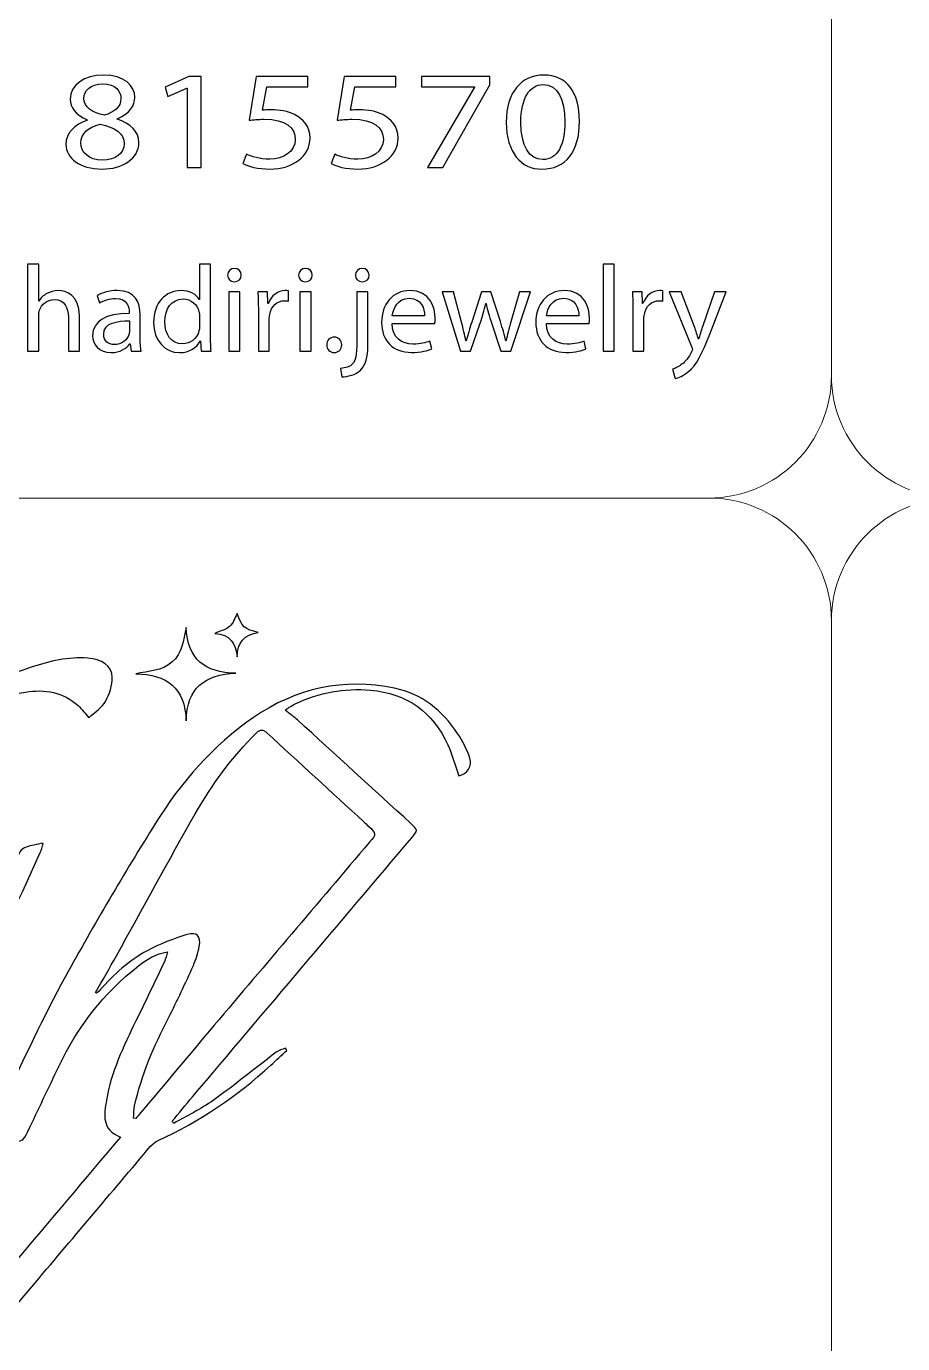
# Model space of a CAD drawing. Header units: millimetres. Extents: x -576 to 618, y 160 to 343.
# Drawn here: x 478.5 to 499.87, y 282.68 to 314.8 of the extents above; entities that cross this region are included whole.
import ezdxf

# ---------------------------------------------------------------- set-up
doc = ezdxf.new("R2010")
doc.units = ezdxf.units.MM
doc.header["$MEASUREMENT"] = 0
doc.layers.add('Layer 1', color=7, linetype='Continuous')

msp = doc.modelspace()

# ---------------------------------------------------------------- linework, layer by layer
at = {"layer": 'Layer 1', "color": 250, "lineweight": 18}
for points in [[(461.3217, 343.1001), (461.3217, 343.1001), (495.1517, 343.1001), (495.1517, 343.1001), (496.7957, 343.1001), (498.1367, 341.7591), (498.1367, 340.1151), (498.1367, 340.1151), (498.1367, 306.2851), (498.1367, 306.2851), (498.1367, 304.6411), (496.7957, 303.3001), (495.1517, 303.3001), (495.1517, 303.3001), (461.3217, 303.3001), (461.3217, 303.3001), (459.6777, 303.3001), (458.3367, 304.6411), (458.3367, 306.2851), (458.3367, 306.2851), (458.3367, 340.1151), (458.3367, 340.1151), (458.3367, 341.7591), (459.6777, 343.1001), (461.3217, 343.1001)], [(501.1217, 343.1001), (501.1217, 343.1001), (534.9517, 343.1001), (534.9517, 343.1001), (536.5957, 343.1001), (537.9367, 341.7591), (537.9367, 340.1151), (537.9367, 340.1151), (537.9367, 306.2851), (537.9367, 306.2851), (537.9367, 304.6411), (536.5957, 303.3001), (534.9517, 303.3001), (534.9517, 303.3001), (501.1217, 303.3001), (501.1217, 303.3001), (499.4777, 303.3001), (498.1367, 304.6411), (498.1367, 306.2851), (498.1367, 306.2851), (498.1367, 340.1151), (498.1367, 340.1151), (498.1367, 341.7591), (499.4777, 343.1001), (501.1217, 343.1001)], [(461.3217, 303.3001), (461.3217, 303.3001), (495.1517, 303.3001), (495.1517, 303.3001), (496.7957, 303.3001), (498.1367, 301.9591), (498.1367, 300.3151), (498.1367, 300.3151), (498.1367, 266.4851), (498.1367, 266.4851), (498.1367, 264.8411), (496.7957, 263.5001), (495.1517, 263.5001), (495.1517, 263.5001), (461.3217, 263.5001), (461.3217, 263.5001), (459.6777, 263.5001), (458.3367, 264.8411), (458.3367, 266.4851), (458.3367, 266.4851), (458.3367, 300.3151), (458.3367, 300.3151), (458.3367, 301.9591), (459.6777, 303.3001), (461.3217, 303.3001)], [(501.1217, 303.3001), (501.1217, 303.3001), (534.9517, 303.3001), (534.9517, 303.3001), (536.5957, 303.3001), (537.9367, 301.9591), (537.9367, 300.3151), (537.9367, 300.3151), (537.9367, 266.4851), (537.9367, 266.4851), (537.9367, 264.8411), (536.5957, 263.5001), (534.9517, 263.5001), (534.9517, 263.5001), (501.1217, 263.5001), (501.1217, 263.5001), (499.4777, 263.5001), (498.1367, 264.8411), (498.1367, 266.4851), (498.1367, 266.4851), (498.1367, 300.3151), (498.1367, 300.3151), (498.1367, 301.9591), (499.4777, 303.3001), (501.1217, 303.3001)]]:
    msp.add_open_spline(points, degree=3, knots=[0, 0, 0, 0, 0.125, 0.125, 0.125, 0.25, 0.25, 0.25, 0.375, 0.375, 0.375, 0.5, 0.5, 0.5, 0.625, 0.625, 0.625, 0.75, 0.75, 0.75, 0.875, 0.875, 0.875, 1, 1, 1, 1], dxfattribs=at)
at = {"layer": 'Layer 1', "color": 230}
for points, knots in [([(479.4668, 311.9206), (479.4668, 312.2004), (479.6652, 312.3986), (479.9891, 312.5147), (479.9891, 312.5147), (479.9854, 312.5246), (479.9854, 312.5246), (479.6936, 312.6407), (479.5679, 312.8319), (479.5679, 313.0232), (479.5679, 313.3749), (479.9205, 313.6135), (480.3822, 313.6135), (480.8927, 313.6135), (481.1479, 313.3439), (481.1479, 313.0676), (481.1479, 312.88), (481.0387, 312.6785), (480.7145, 312.5486), (480.7145, 312.5486), (480.7145, 312.5384), (480.7145, 312.5384), (481.0425, 312.4292), (481.2453, 312.2345), (481.2453, 311.9649), (481.2453, 311.5792), (480.8525, 311.32), (480.3501, 311.32), (479.7988, 311.32), (479.4668, 311.5961), (479.4668, 311.9206)], [0, 0, 0, 0, 0.1, 0.1, 0.1, 0.2, 0.2, 0.2, 0.3, 0.3, 0.3, 0.4, 0.4, 0.4, 0.5, 0.5, 0.5, 0.6, 0.6, 0.6, 0.7, 0.7, 0.7, 0.8, 0.8, 0.8, 0.9, 0.9, 0.9, 1, 1, 1, 1]), ([(482.4212, 313.2961), (482.4212, 313.2961), (482.4132, 313.2961), (482.4132, 313.2961), (482.4132, 313.2961), (481.9554, 313.088), (481.9554, 313.088), (481.9554, 313.088), (481.8865, 313.3167), (481.8865, 313.3167), (481.8865, 313.3167), (482.4618, 313.576), (482.4618, 313.576), (482.4618, 313.576), (482.7657, 313.576), (482.7657, 313.576), (482.7657, 313.576), (482.7657, 311.3573), (482.7657, 311.3573), (482.7657, 311.3573), (482.4212, 311.3573), (482.4212, 311.3573), (482.4212, 311.3573), (482.4212, 313.2961), (482.4212, 313.2961)], [0, 0, 0, 0, 0.125, 0.125, 0.125, 0.25, 0.25, 0.25, 0.375, 0.375, 0.375, 0.5, 0.5, 0.5, 0.625, 0.625, 0.625, 0.75, 0.75, 0.75, 0.875, 0.875, 0.875, 1, 1, 1, 1]), ([(485.3678, 313.3235), (485.3678, 313.3235), (484.3628, 313.3235), (484.3628, 313.3235), (484.3628, 313.3235), (484.2617, 312.7535), (484.2617, 312.7535), (484.3223, 312.76), (484.3791, 312.7672), (484.4764, 312.7672), (484.6789, 312.7672), (484.8814, 312.7298), (485.0437, 312.6477), (485.2502, 312.5488), (485.4203, 312.3575), (485.4203, 312.0777), (485.4203, 311.6439), (485.011, 311.3198), (484.44, 311.3198), (484.1523, 311.3198), (483.9092, 311.3882), (483.7834, 311.4564), (483.7834, 311.4564), (483.8727, 311.6848), (483.8727, 311.6848), (483.9822, 311.6302), (484.1969, 311.562), (484.4359, 311.562), (484.7722, 311.562), (485.0599, 311.7463), (485.0599, 312.0434), (485.0559, 312.3301), (484.8287, 312.5351), (484.302, 312.5351), (484.1523, 312.5351), (484.035, 312.5213), (483.9376, 312.5111), (483.9376, 312.5111), (484.1077, 313.5763), (484.1077, 313.5763), (484.1077, 313.5763), (485.3678, 313.5763), (485.3678, 313.5763), (485.3678, 313.5763), (485.3678, 313.3235), (485.3678, 313.3235)], [0, 0, 0, 0, 0.0666667, 0.0666667, 0.0666667, 0.1333333, 0.1333333, 0.1333333, 0.2, 0.2, 0.2, 0.2666667, 0.2666667, 0.2666667, 0.3333333, 0.3333333, 0.3333333, 0.4, 0.4, 0.4, 0.4666667, 0.4666667, 0.4666667, 0.5333333, 0.5333333, 0.5333333, 0.6, 0.6, 0.6, 0.6666667, 0.6666667, 0.6666667, 0.7333333, 0.7333333, 0.7333333, 0.8, 0.8, 0.8, 0.8666667, 0.8666667, 0.8666667, 0.9333333, 0.9333333, 0.9333333, 1, 1, 1, 1]), ([(487.5159, 313.3235), (487.5159, 313.3235), (486.5109, 313.3235), (486.5109, 313.3235), (486.5109, 313.3235), (486.4098, 312.7535), (486.4098, 312.7535), (486.4703, 312.76), (486.5271, 312.7672), (486.6245, 312.7672), (486.8269, 312.7672), (487.0294, 312.7298), (487.1916, 312.6477), (487.3983, 312.5488), (487.5682, 312.3575), (487.5682, 312.0777), (487.5682, 311.6439), (487.1589, 311.3198), (486.5879, 311.3198), (486.3002, 311.3198), (486.0572, 311.3882), (485.9315, 311.4564), (485.9315, 311.4564), (486.0207, 311.6848), (486.0207, 311.6848), (486.1302, 311.6302), (486.3449, 311.562), (486.5839, 311.562), (486.9202, 311.562), (487.2079, 311.7463), (487.2079, 312.0434), (487.2039, 312.3301), (486.9767, 312.5351), (486.45, 312.5351), (486.3002, 312.5351), (486.1829, 312.5213), (486.0856, 312.5111), (486.0856, 312.5111), (486.2556, 313.5763), (486.2556, 313.5763), (486.2556, 313.5763), (487.5159, 313.5763), (487.5159, 313.5763), (487.5159, 313.5763), (487.5159, 313.3235), (487.5159, 313.3235)], [0, 0, 0, 0, 0.0666667, 0.0666667, 0.0666667, 0.1333333, 0.1333333, 0.1333333, 0.2, 0.2, 0.2, 0.2666667, 0.2666667, 0.2666667, 0.3333333, 0.3333333, 0.3333333, 0.4, 0.4, 0.4, 0.4666667, 0.4666667, 0.4666667, 0.5333333, 0.5333333, 0.5333333, 0.6, 0.6, 0.6, 0.6666667, 0.6666667, 0.6666667, 0.7333333, 0.7333333, 0.7333333, 0.8, 0.8, 0.8, 0.8666667, 0.8666667, 0.8666667, 0.9333333, 0.9333333, 0.9333333, 1, 1, 1, 1]), ([(489.8019, 313.5761), (489.8019, 313.5761), (489.8019, 313.378), (489.8019, 313.378), (489.8019, 313.378), (488.6552, 311.3574), (488.6552, 311.3574), (488.6552, 311.3574), (488.2868, 311.3574), (488.2868, 311.3574), (488.2868, 311.3574), (489.429, 313.3203), (489.429, 313.3203), (489.429, 313.3203), (489.429, 313.3269), (489.429, 313.3269), (489.429, 313.3269), (488.1407, 313.3269), (488.1407, 313.3269), (488.1407, 313.3269), (488.1407, 313.5761), (488.1407, 313.5761), (488.1407, 313.5761), (489.8019, 313.5761), (489.8019, 313.5761)], [0, 0, 0, 0, 0.125, 0.125, 0.125, 0.25, 0.25, 0.25, 0.375, 0.375, 0.375, 0.5, 0.5, 0.5, 0.625, 0.625, 0.625, 0.75, 0.75, 0.75, 0.875, 0.875, 0.875, 1, 1, 1, 1]), ([(491.9907, 312.4904), (491.9907, 311.7363), (491.6584, 311.3197), (491.075, 311.3197), (490.5605, 311.3197), (490.2119, 311.7259), (490.2039, 312.4601), (490.2039, 313.2039), (490.5848, 313.6136), (491.1196, 313.6136), (491.6744, 313.6136), (491.9907, 313.1971), (491.9907, 312.4904)], [0, 0, 0, 0, 0.25, 0.25, 0.25, 0.5, 0.5, 0.5, 0.75, 0.75, 0.75, 1, 1, 1, 1]), ([(479.9043, 313.0435), (479.9043, 312.8217), (480.103, 312.7022), (480.4065, 312.6342), (480.6334, 312.6991), (480.8078, 312.8354), (480.8078, 313.0369), (480.8078, 313.2145), (480.682, 313.3986), (480.3622, 313.3986), (480.0665, 313.3986), (479.9043, 313.2348), (479.9043, 313.0435)], [0, 0, 0, 0, 0.25, 0.25, 0.25, 0.5, 0.5, 0.5, 0.75, 0.75, 0.75, 1, 1, 1, 1]), ([(490.5605, 312.4564), (490.5605, 311.8795), (490.7711, 311.5521), (491.0952, 311.5521), (491.46, 311.5521), (491.6338, 311.9103), (491.6338, 312.4769), (491.6338, 313.023), (491.4678, 313.3814), (491.0993, 313.3814), (490.7874, 313.3814), (490.5605, 313.0607), (490.5605, 312.4564)], [0, 0, 0, 0, 0.25, 0.25, 0.25, 0.5, 0.5, 0.5, 0.75, 0.75, 0.75, 1, 1, 1, 1]), ([(480.8848, 311.934), (480.8848, 312.2039), (480.6621, 312.3336), (480.3052, 312.4189), (479.9975, 312.344), (479.8316, 312.1733), (479.8316, 311.9615), (479.8194, 311.7365), (480.0219, 311.5383), (480.3579, 311.5383), (480.678, 311.5383), (480.8848, 311.7056), (480.8848, 311.934)], [0, 0, 0, 0, 0.25, 0.25, 0.25, 0.5, 0.5, 0.5, 0.75, 0.75, 0.75, 1, 1, 1, 1]), ([(478.5321, 309.0023), (478.5321, 309.0023), (478.802, 309.0023), (478.802, 309.0023), (478.802, 309.0023), (478.802, 308.099), (478.802, 308.099), (478.802, 308.099), (478.8082, 308.099), (478.8082, 308.099), (478.851, 308.1742), (478.9184, 308.2401), (479.0014, 308.2847), (479.0809, 308.3296), (479.1758, 308.3592), (479.2772, 308.3592), (479.4762, 308.3592), (479.7954, 308.2401), (479.7954, 307.7405), (479.7954, 307.7405), (479.7954, 306.8794), (479.7954, 306.8794), (479.7954, 306.8794), (479.5256, 306.8794), (479.5256, 306.8794), (479.5256, 306.8794), (479.5256, 307.7106), (479.5256, 307.7106), (479.5256, 307.9436), (479.4366, 308.1411), (479.182, 308.1411), (479.0073, 308.1411), (478.8694, 308.0214), (478.8204, 307.8778), (478.8051, 307.8423), (478.802, 307.8032), (478.802, 307.7524), (478.802, 307.7524), (478.802, 306.8794), (478.802, 306.8794), (478.802, 306.8794), (478.5321, 306.8794), (478.5321, 306.8794), (478.5321, 306.8794), (478.5321, 309.0023), (478.5321, 309.0023)], [0, 0, 0, 0, 0.0666667, 0.0666667, 0.0666667, 0.1333333, 0.1333333, 0.1333333, 0.2, 0.2, 0.2, 0.2666667, 0.2666667, 0.2666667, 0.3333333, 0.3333333, 0.3333333, 0.4, 0.4, 0.4, 0.4666667, 0.4666667, 0.4666667, 0.5333333, 0.5333333, 0.5333333, 0.6, 0.6, 0.6, 0.6666667, 0.6666667, 0.6666667, 0.7333333, 0.7333333, 0.7333333, 0.8, 0.8, 0.8, 0.8666667, 0.8666667, 0.8666667, 0.9333333, 0.9333333, 0.9333333, 1, 1, 1, 1]), ([(482.9938, 309.0024), (482.9938, 309.0024), (482.9938, 307.2532), (482.9938, 307.2532), (482.9938, 307.1247), (482.9969, 306.9781), (483.006, 306.8794), (483.006, 306.8794), (482.7638, 306.8794), (482.7638, 306.8794), (482.7638, 306.8794), (482.7516, 307.1306), (482.7516, 307.1306), (482.7516, 307.1306), (482.7454, 307.1306), (482.7454, 307.1306), (482.6627, 306.969), (482.4818, 306.8467), (482.2393, 306.8467), (481.8808, 306.8467), (481.6047, 307.1425), (481.6047, 307.5821), (481.6016, 308.0635), (481.9086, 308.3593), (482.2702, 308.3593), (482.4971, 308.3593), (482.6505, 308.2548), (482.7176, 308.1381), (482.7176, 308.1381), (482.7238, 308.1381), (482.7238, 308.1381), (482.7238, 308.1381), (482.7238, 309.0024), (482.7238, 309.0024), (482.7238, 309.0024), (482.9938, 309.0024), (482.9938, 309.0024)], [0, 0, 0, 0, 0.0833333, 0.0833333, 0.0833333, 0.1666667, 0.1666667, 0.1666667, 0.25, 0.25, 0.25, 0.3333333, 0.3333333, 0.3333333, 0.4166667, 0.4166667, 0.4166667, 0.5, 0.5, 0.5, 0.5833333, 0.5833333, 0.5833333, 0.6666667, 0.6666667, 0.6666667, 0.75, 0.75, 0.75, 0.8333333, 0.8333333, 0.8333333, 0.9166667, 0.9166667, 0.9166667, 1, 1, 1, 1]), ([(492.571, 309.0022), (492.571, 309.0022), (492.8406, 309.0022), (492.8406, 309.0022), (492.8406, 309.0022), (492.8406, 306.8793), (492.8406, 306.8793), (492.8406, 306.8793), (492.571, 306.8793), (492.571, 306.8793), (492.571, 306.8793), (492.571, 309.0022), (492.571, 309.0022)], [0, 0, 0, 0, 0.25, 0.25, 0.25, 0.5, 0.5, 0.5, 0.75, 0.75, 0.75, 1, 1, 1, 1]), ([(483.7423, 308.7332), (483.7451, 308.6434), (483.6777, 308.5717), (483.5704, 308.5717), (483.4753, 308.5717), (483.4079, 308.6434), (483.4079, 308.7332), (483.4079, 308.8259), (483.4784, 308.8974), (483.5764, 308.8974), (483.6777, 308.8974), (483.7423, 308.8259), (483.7423, 308.7332)], [0, 0, 0, 0, 0.25, 0.25, 0.25, 0.5, 0.5, 0.5, 0.75, 0.75, 0.75, 1, 1, 1, 1]), ([(485.4749, 308.7332), (485.478, 308.6434), (485.4103, 308.5717), (485.303, 308.5717), (485.2082, 308.5717), (485.1408, 308.6434), (485.1408, 308.7332), (485.1408, 308.8259), (485.2113, 308.8974), (485.3092, 308.8974), (485.4103, 308.8974), (485.4749, 308.8259), (485.4749, 308.7332)], [0, 0, 0, 0, 0.25, 0.25, 0.25, 0.5, 0.5, 0.5, 0.75, 0.75, 0.75, 1, 1, 1, 1]), ([(486.8607, 308.7332), (486.8639, 308.6465), (486.7996, 308.5717), (486.6923, 308.5717), (486.5912, 308.5717), (486.527, 308.6465), (486.527, 308.7332), (486.527, 308.8259), (486.5972, 308.8974), (486.6983, 308.8974), (486.7965, 308.8974), (486.8607, 308.8259), (486.8607, 308.7332)], [0, 0, 0, 0, 0.25, 0.25, 0.25, 0.5, 0.5, 0.5, 0.75, 0.75, 0.75, 1, 1, 1, 1]), ([(481.0557, 306.8794), (481.0557, 306.8794), (481.0345, 307.062), (481.0345, 307.062), (481.0345, 307.062), (481.0251, 307.062), (481.0251, 307.062), (480.9424, 306.9484), (480.783, 306.8465), (480.5711, 306.8465), (480.2707, 306.8465), (480.1175, 307.0526), (480.1175, 307.2621), (480.1175, 307.6118), (480.4367, 307.8033), (481.0095, 307.8002), (481.0095, 307.8002), (481.0095, 307.8302), (481.0095, 307.8302), (481.0095, 307.9497), (480.9761, 308.165), (480.6725, 308.165), (480.5346, 308.165), (480.3905, 308.1232), (480.2862, 308.0573), (480.2862, 308.0573), (480.2248, 308.2308), (480.2248, 308.2308), (480.3474, 308.3085), (480.5253, 308.3594), (480.7122, 308.3594), (481.1662, 308.3594), (481.2765, 308.0573), (481.2765, 307.7675), (481.2765, 307.7675), (481.2765, 307.2261), (481.2765, 307.2261), (481.2765, 307.1007), (481.2825, 306.9781), (481.3009, 306.8794), (481.3009, 306.8794), (481.0557, 306.8794), (481.0557, 306.8794)], [0, 0, 0, 0, 0.0714286, 0.0714286, 0.0714286, 0.1428571, 0.1428571, 0.1428571, 0.2142857, 0.2142857, 0.2142857, 0.2857143, 0.2857143, 0.2857143, 0.3571429, 0.3571429, 0.3571429, 0.4285714, 0.4285714, 0.4285714, 0.5, 0.5, 0.5, 0.5714286, 0.5714286, 0.5714286, 0.6428571, 0.6428571, 0.6428571, 0.7142857, 0.7142857, 0.7142857, 0.7857143, 0.7857143, 0.7857143, 0.8571429, 0.8571429, 0.8571429, 0.9285714, 0.9285714, 0.9285714, 1, 1, 1, 1]), ([(484.1593, 307.8752), (484.1593, 308.0456), (484.1558, 308.1922), (484.1468, 308.3264), (484.1468, 308.3264), (484.3831, 308.3264), (484.3831, 308.3264), (484.3831, 308.3264), (484.3921, 308.0425), (484.3921, 308.0425), (484.3921, 308.0425), (484.4046, 308.0425), (484.4046, 308.0425), (484.4719, 308.2368), (484.6342, 308.3595), (484.8155, 308.3595), (484.8461, 308.3595), (484.8676, 308.3563), (484.8922, 308.3504), (484.8922, 308.3504), (484.8922, 308.1024), (484.8922, 308.1024), (484.8645, 308.1083), (484.8367, 308.1114), (484.8002, 308.1114), (484.6098, 308.1114), (484.475, 307.971), (484.4382, 307.7735), (484.4321, 307.7376), (484.4258, 307.6958), (484.4258, 307.6509), (484.4258, 307.6509), (484.4258, 306.8796), (484.4258, 306.8796), (484.4258, 306.8796), (484.1593, 306.8796), (484.1593, 306.8796), (484.1593, 306.8796), (484.1593, 307.8752), (484.1593, 307.8752)], [0, 0, 0, 0, 0.0769231, 0.0769231, 0.0769231, 0.1538462, 0.1538462, 0.1538462, 0.2307692, 0.2307692, 0.2307692, 0.3076923, 0.3076923, 0.3076923, 0.3846154, 0.3846154, 0.3846154, 0.4615385, 0.4615385, 0.4615385, 0.5384615, 0.5384615, 0.5384615, 0.6153846, 0.6153846, 0.6153846, 0.6923077, 0.6923077, 0.6923077, 0.7692308, 0.7692308, 0.7692308, 0.8461538, 0.8461538, 0.8461538, 0.9230769, 0.9230769, 0.9230769, 1, 1, 1, 1]), ([(487.4221, 307.5552), (487.428, 307.1994), (487.6611, 307.0528), (487.9309, 307.0528), (488.1241, 307.0528), (488.2405, 307.0859), (488.3416, 307.1274), (488.3416, 307.1274), (488.3877, 306.9392), (488.3877, 306.9392), (488.2926, 306.8974), (488.13, 306.8496), (487.8941, 306.8496), (487.4373, 306.8496), (487.1644, 307.1423), (487.1644, 307.5791), (487.1644, 308.0157), (487.428, 308.3595), (487.8604, 308.3595), (488.3447, 308.3595), (488.4735, 307.9439), (488.4735, 307.6777), (488.4735, 307.6238), (488.4673, 307.582), (488.4645, 307.5552), (488.4645, 307.5552), (487.4221, 307.5552), (487.4221, 307.5552)], [0, 0, 0, 0, 0.1111111, 0.1111111, 0.1111111, 0.2222222, 0.2222222, 0.2222222, 0.3333333, 0.3333333, 0.3333333, 0.4444444, 0.4444444, 0.4444444, 0.5555556, 0.5555556, 0.5555556, 0.6666667, 0.6666667, 0.6666667, 0.7777778, 0.7777778, 0.7777778, 0.8888889, 0.8888889, 0.8888889, 1, 1, 1, 1]), ([(491.1848, 307.5552), (491.1907, 307.1994), (491.4235, 307.0528), (491.6937, 307.0528), (491.8869, 307.0528), (492.0033, 307.0859), (492.1043, 307.1274), (492.1043, 307.1274), (492.1505, 306.9392), (492.1505, 306.9392), (492.0553, 306.8974), (491.8928, 306.8496), (491.6569, 306.8496), (491.2001, 306.8496), (490.9271, 307.1423), (490.9271, 307.5791), (490.9271, 308.0157), (491.1907, 308.3595), (491.6232, 308.3595), (492.1074, 308.3595), (492.2363, 307.9439), (492.2363, 307.6777), (492.2363, 307.6238), (492.23, 307.582), (492.2273, 307.5552), (492.2273, 307.5552), (491.1848, 307.5552), (491.1848, 307.5552)], [0, 0, 0, 0, 0.1111111, 0.1111111, 0.1111111, 0.2222222, 0.2222222, 0.2222222, 0.3333333, 0.3333333, 0.3333333, 0.4444444, 0.4444444, 0.4444444, 0.5555556, 0.5555556, 0.5555556, 0.6666667, 0.6666667, 0.6666667, 0.7777778, 0.7777778, 0.7777778, 0.8888889, 0.8888889, 0.8888889, 1, 1, 1, 1]), ([(493.2948, 307.8752), (493.2948, 308.0456), (493.2914, 308.1922), (493.2823, 308.3264), (493.2823, 308.3264), (493.5186, 308.3264), (493.5186, 308.3264), (493.5186, 308.3264), (493.5276, 308.0425), (493.5276, 308.0425), (493.5276, 308.0425), (493.5401, 308.0425), (493.5401, 308.0425), (493.6075, 308.2368), (493.7697, 308.3595), (493.951, 308.3595), (493.9816, 308.3595), (494.0031, 308.3563), (494.0277, 308.3504), (494.0277, 308.3504), (494.0277, 308.1024), (494.0277, 308.1024), (494, 308.1083), (493.9722, 308.1114), (493.9357, 308.1114), (493.7453, 308.1114), (493.6106, 307.971), (493.5738, 307.7735), (493.5675, 307.7376), (493.5613, 307.6958), (493.5613, 307.6509), (493.5613, 307.6509), (493.5613, 306.8796), (493.5613, 306.8796), (493.5613, 306.8796), (493.2948, 306.8796), (493.2948, 306.8796), (493.2948, 306.8796), (493.2948, 307.8752), (493.2948, 307.8752)], [0, 0, 0, 0, 0.0769231, 0.0769231, 0.0769231, 0.1538462, 0.1538462, 0.1538462, 0.2307692, 0.2307692, 0.2307692, 0.3076923, 0.3076923, 0.3076923, 0.3846154, 0.3846154, 0.3846154, 0.4615385, 0.4615385, 0.4615385, 0.5384615, 0.5384615, 0.5384615, 0.6153846, 0.6153846, 0.6153846, 0.6923077, 0.6923077, 0.6923077, 0.7692308, 0.7692308, 0.7692308, 0.8461538, 0.8461538, 0.8461538, 0.9230769, 0.9230769, 0.9230769, 1, 1, 1, 1]), ([(482.7238, 307.7375), (482.7238, 307.7703), (482.7207, 307.8152), (482.7117, 307.8479), (482.6717, 308.0158), (482.5245, 308.1531), (482.3223, 308.1531), (482.0431, 308.1531), (481.8777, 307.9138), (481.8777, 307.594), (481.8777, 307.3013), (482.025, 307.0589), (482.3161, 307.0589), (482.4971, 307.0589), (482.6627, 307.1752), (482.7117, 307.3728), (482.7207, 307.4086), (482.7238, 307.4448), (482.7238, 307.4864), (482.7238, 307.4864), (482.7238, 307.7375), (482.7238, 307.7375)], [0, 0, 0, 0, 0.1428571, 0.1428571, 0.1428571, 0.2857143, 0.2857143, 0.2857143, 0.4285714, 0.4285714, 0.4285714, 0.5714286, 0.5714286, 0.5714286, 0.7142857, 0.7142857, 0.7142857, 0.8571429, 0.8571429, 0.8571429, 1, 1, 1, 1]), ([(483.4418, 308.3264), (483.4418, 308.3264), (483.7114, 308.3264), (483.7114, 308.3264), (483.7114, 308.3264), (483.7114, 306.8793), (483.7114, 306.8793), (483.7114, 306.8793), (483.4418, 306.8793), (483.4418, 306.8793), (483.4418, 306.8793), (483.4418, 308.3264), (483.4418, 308.3264)], [0, 0, 0, 0, 0.25, 0.25, 0.25, 0.5, 0.5, 0.5, 0.75, 0.75, 0.75, 1, 1, 1, 1]), ([(485.1745, 308.3264), (485.1745, 308.3264), (485.444, 308.3264), (485.444, 308.3264), (485.444, 308.3264), (485.444, 306.8793), (485.444, 306.8793), (485.444, 306.8793), (485.1745, 306.8793), (485.1745, 306.8793), (485.1745, 306.8793), (485.1745, 308.3264), (485.1745, 308.3264)], [0, 0, 0, 0, 0.25, 0.25, 0.25, 0.5, 0.5, 0.5, 0.75, 0.75, 0.75, 1, 1, 1, 1]), ([(486.165, 306.4608), (486.2876, 306.4699), (486.395, 306.5029), (486.4592, 306.5713), (486.5329, 306.6552), (486.5603, 306.7688), (486.5603, 307.1155), (486.5603, 307.1155), (486.5603, 308.3264), (486.5603, 308.3264), (486.5603, 308.3264), (486.8302, 308.3264), (486.8302, 308.3264), (486.8302, 308.3264), (486.8302, 307.0141), (486.8302, 307.0141), (486.8302, 306.7329), (486.7843, 306.5507), (486.6524, 306.4191), (486.5329, 306.3023), (486.3366, 306.2546), (486.1925, 306.2546), (486.1925, 306.2546), (486.165, 306.4608), (486.165, 306.4608)], [0, 0, 0, 0, 0.125, 0.125, 0.125, 0.25, 0.25, 0.25, 0.375, 0.375, 0.375, 0.5, 0.5, 0.5, 0.625, 0.625, 0.625, 0.75, 0.75, 0.75, 0.875, 0.875, 0.875, 1, 1, 1, 1]), ([(488.2131, 307.7435), (488.2162, 307.9108), (488.1422, 308.171), (487.8389, 308.171), (487.5662, 308.171), (487.4464, 307.9258), (487.4252, 307.7435), (487.4252, 307.7435), (488.2131, 307.7435), (488.2131, 307.7435)], [0, 0, 0, 0, 0.3333333, 0.3333333, 0.3333333, 0.6666667, 0.6666667, 0.6666667, 1, 1, 1, 1]), ([(488.9157, 308.3265), (488.9157, 308.3265), (489.1119, 307.5911), (489.1119, 307.5911), (489.155, 307.4295), (489.1946, 307.28), (489.222, 307.1305), (489.222, 307.1305), (489.2314, 307.1305), (489.2314, 307.1305), (489.2651, 307.2772), (489.3141, 307.4326), (489.3634, 307.5882), (489.3634, 307.5882), (489.6055, 308.3265), (489.6055, 308.3265), (489.6055, 308.3265), (489.8324, 308.3265), (489.8324, 308.3265), (489.8324, 308.3265), (490.0623, 307.6033), (490.0623, 307.6033), (490.1175, 307.4295), (490.1602, 307.2772), (490.1943, 307.1305), (490.1943, 307.1305), (490.2033, 307.1305), (490.2033, 307.1305), (490.228, 307.2772), (490.2676, 307.4295), (490.3166, 307.6001), (490.3166, 307.6001), (490.5284, 308.3265), (490.5284, 308.3265), (490.5284, 308.3265), (490.7949, 308.3265), (490.7949, 308.3265), (490.7949, 308.3265), (490.3166, 306.8794), (490.3166, 306.8794), (490.3166, 306.8794), (490.0714, 306.8794), (490.0714, 306.8794), (490.0714, 306.8794), (489.8449, 307.5702), (489.8449, 307.5702), (489.7928, 307.7318), (489.7497, 307.8753), (489.7129, 308.0457), (489.7129, 308.0457), (489.7066, 308.0457), (489.7066, 308.0457), (489.6698, 307.8721), (489.6239, 307.7224), (489.5718, 307.567), (489.5718, 307.567), (489.3325, 306.8794), (489.3325, 306.8794), (489.3325, 306.8794), (489.0872, 306.8794), (489.0872, 306.8794), (489.0872, 306.8794), (488.6395, 308.3265), (488.6395, 308.3265), (488.6395, 308.3265), (488.9157, 308.3265), (488.9157, 308.3265)], [0, 0, 0, 0, 0.0454545, 0.0454545, 0.0454545, 0.0909091, 0.0909091, 0.0909091, 0.1363636, 0.1363636, 0.1363636, 0.1818182, 0.1818182, 0.1818182, 0.2272727, 0.2272727, 0.2272727, 0.2727273, 0.2727273, 0.2727273, 0.3181818, 0.3181818, 0.3181818, 0.3636364, 0.3636364, 0.3636364, 0.4090909, 0.4090909, 0.4090909, 0.4545455, 0.4545455, 0.4545455, 0.5, 0.5, 0.5, 0.5454545, 0.5454545, 0.5454545, 0.5909091, 0.5909091, 0.5909091, 0.6363636, 0.6363636, 0.6363636, 0.6818182, 0.6818182, 0.6818182, 0.7272727, 0.7272727, 0.7272727, 0.7727273, 0.7727273, 0.7727273, 0.8181818, 0.8181818, 0.8181818, 0.8636364, 0.8636364, 0.8636364, 0.9090909, 0.9090909, 0.9090909, 0.9545455, 0.9545455, 0.9545455, 1, 1, 1, 1]), ([(491.9757, 307.7435), (491.9788, 307.9108), (491.9049, 308.171), (491.6016, 308.171), (491.329, 308.171), (491.2091, 307.9258), (491.1879, 307.7435), (491.1879, 307.7435), (491.9757, 307.7435), (491.9757, 307.7435)], [0, 0, 0, 0, 0.3333333, 0.3333333, 0.3333333, 0.6666667, 0.6666667, 0.6666667, 1, 1, 1, 1]), ([(494.4722, 308.3265), (494.4722, 308.3265), (494.7969, 307.4716), (494.7969, 307.4716), (494.8306, 307.3758), (494.8678, 307.2622), (494.8921, 307.1755), (494.8921, 307.1755), (494.898, 307.1755), (494.898, 307.1755), (494.9258, 307.2622), (494.9564, 307.3726), (494.9932, 307.4775), (494.9932, 307.4775), (495.2875, 308.3265), (495.2875, 308.3265), (495.2875, 308.3265), (495.5726, 308.3265), (495.5726, 308.3265), (495.5726, 308.3265), (495.168, 307.295), (495.168, 307.295), (494.9748, 306.7989), (494.8429, 306.5446), (494.6591, 306.3892), (494.5274, 306.2756), (494.3954, 306.2307), (494.328, 306.2185), (494.328, 306.2185), (494.2604, 306.4401), (494.2604, 306.4401), (494.328, 306.4609), (494.4166, 306.5028), (494.4965, 306.5683), (494.5702, 306.6253), (494.6619, 306.7271), (494.7236, 306.8616), (494.7358, 306.8884), (494.7449, 306.9093), (494.7449, 306.9243), (494.7449, 306.9392), (494.7387, 306.9602), (494.7265, 306.9933), (494.7265, 306.9933), (494.1779, 308.3265), (494.1779, 308.3265), (494.1779, 308.3265), (494.4722, 308.3265), (494.4722, 308.3265)], [0, 0, 0, 0, 0.0625, 0.0625, 0.0625, 0.125, 0.125, 0.125, 0.1875, 0.1875, 0.1875, 0.25, 0.25, 0.25, 0.3125, 0.3125, 0.3125, 0.375, 0.375, 0.375, 0.4375, 0.4375, 0.4375, 0.5, 0.5, 0.5, 0.5625, 0.5625, 0.5625, 0.625, 0.625, 0.625, 0.6875, 0.6875, 0.6875, 0.75, 0.75, 0.75, 0.8125, 0.8125, 0.8125, 0.875, 0.875, 0.875, 0.9375, 0.9375, 0.9375, 1, 1, 1, 1]), ([(481.0157, 307.618), (480.7215, 307.624), (480.3873, 307.5731), (480.3873, 307.292), (480.3873, 307.1216), (480.5037, 307.0408), (480.6419, 307.0408), (480.8351, 307.0408), (480.9574, 307.1603), (481.0004, 307.2832), (481.0095, 307.3101), (481.0157, 307.3397), (481.0157, 307.3665), (481.0157, 307.3665), (481.0157, 307.618), (481.0157, 307.618)], [0, 0, 0, 0, 0.2, 0.2, 0.2, 0.4, 0.4, 0.4, 0.6, 0.6, 0.6, 0.8, 0.8, 0.8, 1, 1, 1, 1]), ([(485.8275, 307.0348), (485.8275, 307.1453), (485.9043, 307.2233), (486.0116, 307.2233), (486.119, 307.2233), (486.1925, 307.1453), (486.1925, 307.0348), (486.1925, 306.9272), (486.1218, 306.8464), (486.0085, 306.8464), (485.9011, 306.8464), (485.8275, 306.9272), (485.8275, 307.0348)], [0, 0, 0, 0, 0.25, 0.25, 0.25, 0.5, 0.5, 0.5, 0.75, 0.75, 0.75, 1, 1, 1, 1]), ([(483.6462, 300.4877), (483.7454, 300.1661), (483.8284, 300.0897), (484.1585, 300.0245), (483.8215, 299.9704), (483.6481, 299.7792), (483.6424, 299.4282), (483.605, 299.7511), (483.478, 299.9851), (483.0945, 300.0004), (483.2393, 300.0631), (483.3744, 300.0881), (483.4593, 300.167), (483.5482, 300.2494), (483.5885, 300.3836), (483.6462, 300.4877)], [0, 0, 0, 0, 0.2, 0.2, 0.2, 0.4, 0.4, 0.4, 0.6, 0.6, 0.6, 0.8, 0.8, 0.8, 1, 1, 1, 1]), ([(483.6093, 299.0265), (482.858, 298.9983), (482.414, 298.6745), (482.3991, 297.8657), (482.3722, 298.6783), (481.9223, 299.0021), (481.1719, 299.0136), (481.4823, 299.082), (481.8034, 299.0839), (482.0521, 299.2951), (482.307, 299.5119), (482.326, 299.8279), (482.4006, 300.1459), (482.4265, 299.3678), (482.8649, 299.0449), (483.6093, 299.0265)], [0, 0, 0, 0, 0.2, 0.2, 0.2, 0.4, 0.4, 0.4, 0.6, 0.6, 0.6, 0.8, 0.8, 0.8, 1, 1, 1, 1]), ([(489.0465, 296.5233), (488.957, 296.7854), (488.8911, 297.045), (488.7819, 297.2846), (488.4147, 298.0918), (487.7751, 298.5398), (486.8958, 298.6156), (486.259, 298.6706), (485.6424, 298.5566), (485.0605, 298.2824), (485.0093, 298.2584), (484.9619, 298.2268), (484.9133, 298.1982), (484.8986, 298.1894), (484.8855, 298.1785), (484.8125, 298.1257), (484.9251, 298.0385), (485.0262, 297.9697), (485.1157, 297.8884), (486.0368, 297.0484), (486.9566, 296.2069), (487.8762, 295.3648), (488.0555, 295.2004), (488.0549, 295.1991), (487.902, 295.0184), (486.1189, 292.9118), (484.3351, 290.8054), (482.552, 288.6986), (482.386, 288.5021), (482.2228, 288.3033), (482.058, 288.1058), (482.0709, 288.088), (482.0839, 288.0706), (482.097, 288.0528), (482.4178, 288.2375), (482.7554, 288.3978), (483.0546, 288.6116), (483.5801, 288.9863), (484.0808, 289.3954), (484.595, 289.7853), (484.6587, 289.8337), (484.7438, 289.8537), (484.819, 289.8868), (484.8296, 289.8687), (484.8402, 289.8506), (484.8508, 289.8325), (484.7207, 289.712), (484.591, 289.5913), (484.4605, 289.4708), (483.643, 288.7145), (482.732, 288.1021), (481.7176, 287.6353), (481.537, 287.5523), (481.4072, 287.3464), (481.2693, 287.1838), (480.2974, 286.039), (479.3289, 284.8906), (478.3597, 283.7433), (478.3233, 283.7002), (478.2886, 283.6553), (478.2337, 283.5869), (477.2727, 284.7214), (476.3336, 285.8294), (475.3713, 286.9654), (475.2534, 286.6964), (475.1404, 286.4587), (475.0443, 286.2147), (474.7289, 285.4141), (474.4163, 284.6119), (474.1108, 283.8072), (474.063, 283.6808), (474.0122, 283.644), (473.8767, 283.6734), (473.6337, 283.7261), (473.3857, 283.7551), (473.1398, 283.7938), (472.9469, 283.8241), (472.9008, 283.8687), (472.9642, 284.0709), (473.1123, 284.5455), (473.2393, 285.0346), (473.4546, 285.4796), (473.9302, 286.4631), (474.4524, 287.4247), (474.961, 288.3919), (475.1214, 288.6974), (475.2995, 288.9935), (475.474, 289.3017), (475.3223, 289.1598), (475.1825, 289.0213), (475.0347, 288.8914), (474.2823, 288.2309), (473.445, 287.7257), (472.4527, 287.5196), (471.9754, 287.4203), (471.517, 287.4668), (471.1648, 287.8462), (470.8615, 288.1726), (470.7588, 288.5885), (470.7435, 289.0219), (470.7108, 289.9405), (470.9201, 290.8216), (471.1869, 291.6911), (471.2193, 291.7969), (471.2103, 291.8646), (471.1392, 291.9489), (470.2652, 292.9835), (469.395, 294.0216), (468.5242, 295.0587), (468.4884, 295.1015), (468.4549, 295.1461), (468.4116, 295.201), (468.6209, 295.395), (468.8228, 295.5835), (469.0259, 295.7707), (469.9061, 296.5801), (470.7888, 297.387), (471.6643, 298.2016), (471.7816, 298.3108), (471.902, 298.3111), (472.0387, 298.2999), (472.8627, 298.2328), (473.6868, 298.1666), (474.5108, 298.0989), (474.9847, 298.0603), (475.4587, 298.0225), (475.9317, 297.977), (476.0777, 297.9629), (476.2028, 297.977), (476.3332, 298.0603), (477.0512, 298.5201), (477.8062, 298.9073), (478.6187, 299.1744), (479.0671, 299.3217), (479.5229, 299.4297), (480.0025, 299.3982), (480.3227, 299.377), (480.5972, 299.1985), (480.5978, 298.9279), (480.5988, 298.7308), (480.5288, 298.5161), (480.4322, 298.3411), (480.3517, 298.1954), (480.1873, 298.0959), (480.0247, 297.942), (479.9345, 298.0465), (479.8599, 298.1539), (479.7657, 298.2384), (479.3957, 298.5701), (478.955, 298.645), (478.4789, 298.5682), (477.6721, 298.4388), (477.0125, 298.0125), (476.3991, 297.508), (475.2687, 296.5785), (474.3879, 295.4391), (473.649, 294.1844), (473.1214, 293.2884), (472.6668, 292.3594), (472.4171, 291.3426), (472.2549, 290.6808), (472.1866, 290.0132), (472.3245, 289.3389), (472.3573, 289.18), (472.4144, 289.0219), (472.4858, 288.8755), (472.7189, 288.3994), (473.2493, 288.2393), (473.7832, 288.4818), (474.2908, 288.7123), (474.7248, 289.0478), (475.0958, 289.4608), (476.0147, 290.4846), (476.7092, 291.6615), (477.3804, 292.8518), (477.7195, 293.453), (478.0262, 294.0728), (478.3529, 294.6815), (478.3788, 294.7302), (478.4415, 294.7719), (478.4961, 294.7894), (478.6178, 294.8284), (478.7448, 294.8499), (478.9117, 294.8883), (478.8811, 294.7876), (478.8686, 294.719), (478.8402, 294.6575), (478.2702, 293.4048), (477.6961, 292.1539), (477.1273, 290.9005), (476.664, 289.879), (476.2065, 288.8543), (475.7458, 287.8315), (475.7039, 287.7389), (475.6896, 287.6624), (475.7672, 287.5707), (476.5607, 286.6306), (477.3492, 285.6867), (478.1385, 284.7436), (478.1567, 284.7221), (478.1679, 284.6949), (478.1981, 284.6431), (479.0767, 285.683), (479.9301, 286.6931), (480.7975, 287.7195), (480.327, 287.8977), (480.3981, 288.2702), (480.4552, 288.6172), (480.5698, 289.307), (480.8705, 289.9317), (481.1747, 290.5538), (481.4088, 291.0321), (481.639, 291.5127), (481.8681, 291.9935), (481.8999, 292.0608), (481.9145, 292.1367), (481.9463, 292.2375), (481.6493, 292.185), (481.4374, 292.0478), (481.2372, 291.893), (480.3866, 291.2353), (479.7525, 290.4044), (479.2905, 289.4381), (479.0387, 288.9118), (478.7904, 288.3839), (478.5379, 287.8578), (478.4218, 287.615), (478.3832, 287.5941), (478.1728, 287.6397), (477.9545, 287.6861), (477.7997, 287.8331), (477.8178, 288.0306), (477.8353, 288.2247), (477.8699, 288.4297), (477.9532, 288.6028), (478.4418, 289.6191), (478.9117, 290.6465), (479.4549, 291.6331), (480.151, 292.8983), (480.8843, 294.1451), (481.6506, 295.3691), (482.2792, 296.3732), (483.0496, 297.269), (484.0387, 297.9476), (485.0846, 298.6653), (486.2387, 298.9217), (487.4824, 298.6643), (488.1435, 298.5276), (488.6443, 298.1165), (489.0184, 297.5623), (489.1429, 297.3776), (489.244, 297.1704), (489.3183, 296.9601), (489.3863, 296.767), (489.2515, 296.5766), (489.0465, 296.5233)], [0, 0, 0, 0, 0.0117647, 0.0117647, 0.0117647, 0.0235294, 0.0235294, 0.0235294, 0.0352941, 0.0352941, 0.0352941, 0.0470588, 0.0470588, 0.0470588, 0.0588235, 0.0588235, 0.0588235, 0.0705882, 0.0705882, 0.0705882, 0.0823529, 0.0823529, 0.0823529, 0.0941176, 0.0941176, 0.0941176, 0.1058824, 0.1058824, 0.1058824, 0.1176471, 0.1176471, 0.1176471, 0.1294118, 0.1294118, 0.1294118, 0.1411765, 0.1411765, 0.1411765, 0.1529412, 0.1529412, 0.1529412, 0.1647059, 0.1647059, 0.1647059, 0.1764706, 0.1764706, 0.1764706, 0.1882353, 0.1882353, 0.1882353, 0.2, 0.2, 0.2, 0.2117647, 0.2117647, 0.2117647, 0.2235294, 0.2235294, 0.2235294, 0.2352941, 0.2352941, 0.2352941, 0.2470588, 0.2470588, 0.2470588, 0.2588235, 0.2588235, 0.2588235, 0.2705882, 0.2705882, 0.2705882, 0.2823529, 0.2823529, 0.2823529, 0.2941176, 0.2941176, 0.2941176, 0.3058824, 0.3058824, 0.3058824, 0.3176471, 0.3176471, 0.3176471, 0.3294118, 0.3294118, 0.3294118, 0.3411765, 0.3411765, 0.3411765, 0.3529412, 0.3529412, 0.3529412, 0.3647059, 0.3647059, 0.3647059, 0.3764706, 0.3764706, 0.3764706, 0.3882353, 0.3882353, 0.3882353, 0.4, 0.4, 0.4, 0.4117647, 0.4117647, 0.4117647, 0.4235294, 0.4235294, 0.4235294, 0.4352941, 0.4352941, 0.4352941, 0.4470588, 0.4470588, 0.4470588, 0.4588235, 0.4588235, 0.4588235, 0.4705882, 0.4705882, 0.4705882, 0.4823529, 0.4823529, 0.4823529, 0.4941176, 0.4941176, 0.4941176, 0.5058824, 0.5058824, 0.5058824, 0.5176471, 0.5176471, 0.5176471, 0.5294118, 0.5294118, 0.5294118, 0.5411765, 0.5411765, 0.5411765, 0.5529412, 0.5529412, 0.5529412, 0.5647059, 0.5647059, 0.5647059, 0.5764706, 0.5764706, 0.5764706, 0.5882353, 0.5882353, 0.5882353, 0.6, 0.6, 0.6, 0.6117647, 0.6117647, 0.6117647, 0.6235294, 0.6235294, 0.6235294, 0.6352941, 0.6352941, 0.6352941, 0.6470588, 0.6470588, 0.6470588, 0.6588235, 0.6588235, 0.6588235, 0.6705882, 0.6705882, 0.6705882, 0.6823529, 0.6823529, 0.6823529, 0.6941176, 0.6941176, 0.6941176, 0.7058824, 0.7058824, 0.7058824, 0.7176471, 0.7176471, 0.7176471, 0.7294118, 0.7294118, 0.7294118, 0.7411765, 0.7411765, 0.7411765, 0.7529412, 0.7529412, 0.7529412, 0.7647059, 0.7647059, 0.7647059, 0.7764706, 0.7764706, 0.7764706, 0.7882353, 0.7882353, 0.7882353, 0.8, 0.8, 0.8, 0.8117647, 0.8117647, 0.8117647, 0.8235294, 0.8235294, 0.8235294, 0.8352941, 0.8352941, 0.8352941, 0.8470588, 0.8470588, 0.8470588, 0.8588235, 0.8588235, 0.8588235, 0.8705882, 0.8705882, 0.8705882, 0.8823529, 0.8823529, 0.8823529, 0.8941176, 0.8941176, 0.8941176, 0.9058824, 0.9058824, 0.9058824, 0.9176471, 0.9176471, 0.9176471, 0.9294118, 0.9294118, 0.9294118, 0.9411765, 0.9411765, 0.9411765, 0.9529412, 0.9529412, 0.9529412, 0.9647059, 0.9647059, 0.9647059, 0.9764706, 0.9764706, 0.9764706, 0.9882353, 0.9882353, 0.9882353, 1, 1, 1, 1]), ([(480.1903, 291.2456), (480.1981, 291.2394), (480.2063, 291.2331), (480.2141, 291.2269), (480.2415, 291.2503), (480.2724, 291.2706), (480.2955, 291.2977), (480.6259, 291.6846), (481.0044, 292.021), (481.4509, 292.2615), (481.7566, 292.4262), (482.0862, 292.5573), (482.4184, 292.6578), (482.664, 292.7314), (482.7675, 292.6126), (482.7167, 292.3685), (482.6833, 292.2091), (482.6405, 292.0475), (482.5738, 291.8996), (482.3801, 291.4715), (482.1819, 291.0446), (481.9673, 290.6265), (481.6147, 289.9389), (481.3039, 289.2368), (481.1417, 288.4771), (481.1211, 288.3816), (481.1241, 288.2812), (481.1164, 288.1829), (481.1164, 288.1829), (481.17, 288.1732), (481.17, 288.1732), (481.2072, 288.2147), (481.245, 288.2553), (481.2805, 288.2977), (481.8814, 289.0135), (482.4796, 289.732), (483.0833, 290.4453), (484.3429, 291.9323), (485.6056, 293.4166), (486.8661, 294.9027), (487.0436, 295.1117), (487.0415, 295.1136), (486.8434, 295.3005), (486.8063, 295.3354), (486.7691, 295.3704), (486.7317, 295.4048), (485.9426, 296.1286), (485.1526, 296.8509), (484.366, 297.5769), (484.2718, 297.664), (484.2097, 297.6693), (484.1133, 297.5739), (483.5227, 296.9857), (483.0306, 296.3208), (482.6203, 295.6004), (481.9669, 294.454), (481.3385, 293.2933), (480.6983, 292.1395), (480.532, 291.8396), (480.3597, 291.5433), (480.1903, 291.2456)], [0, 0, 0, 0, 0.05, 0.05, 0.05, 0.1, 0.1, 0.1, 0.15, 0.15, 0.15, 0.2, 0.2, 0.2, 0.25, 0.25, 0.25, 0.3, 0.3, 0.3, 0.35, 0.35, 0.35, 0.4, 0.4, 0.4, 0.45, 0.45, 0.45, 0.5, 0.5, 0.5, 0.55, 0.55, 0.55, 0.6, 0.6, 0.6, 0.65, 0.65, 0.65, 0.7, 0.7, 0.7, 0.75, 0.75, 0.75, 0.8, 0.8, 0.8, 0.85, 0.85, 0.85, 0.9, 0.9, 0.9, 0.95, 0.95, 0.95, 1, 1, 1, 1])]:
    msp.add_open_spline(points, degree=3, knots=knots, dxfattribs=at)

doc.saveas('drawing.dxf')
